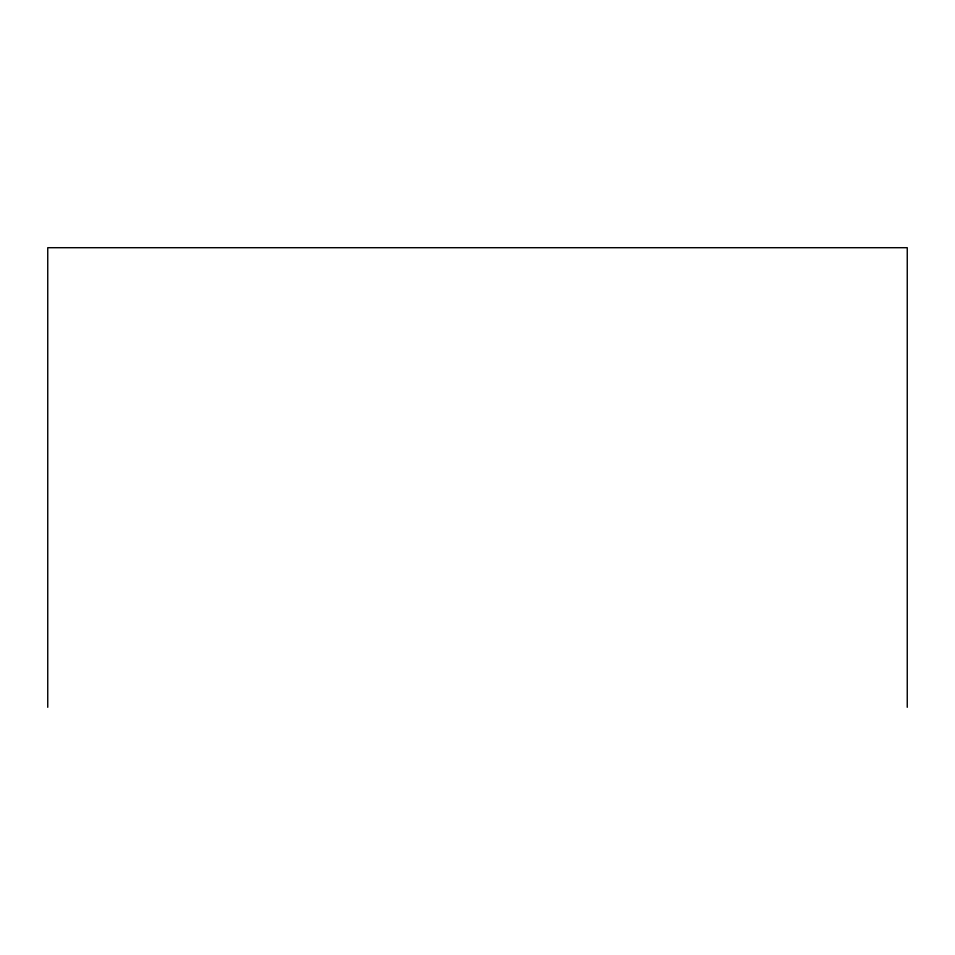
<?xml version="1.0" encoding="UTF-8"?>
<svg xmlns="http://www.w3.org/2000/svg" width="955" height="955" viewBox="0 0 955 955"><rect width="100%" height="100%" fill="white"/><g stroke="black" fill="none" stroke-linecap="round" stroke-linejoin="round"><path stroke-width="1.43" d="M907.25 707.297L907.25 247.703L47.75 247.703L47.75 707.297"/></g></svg>
